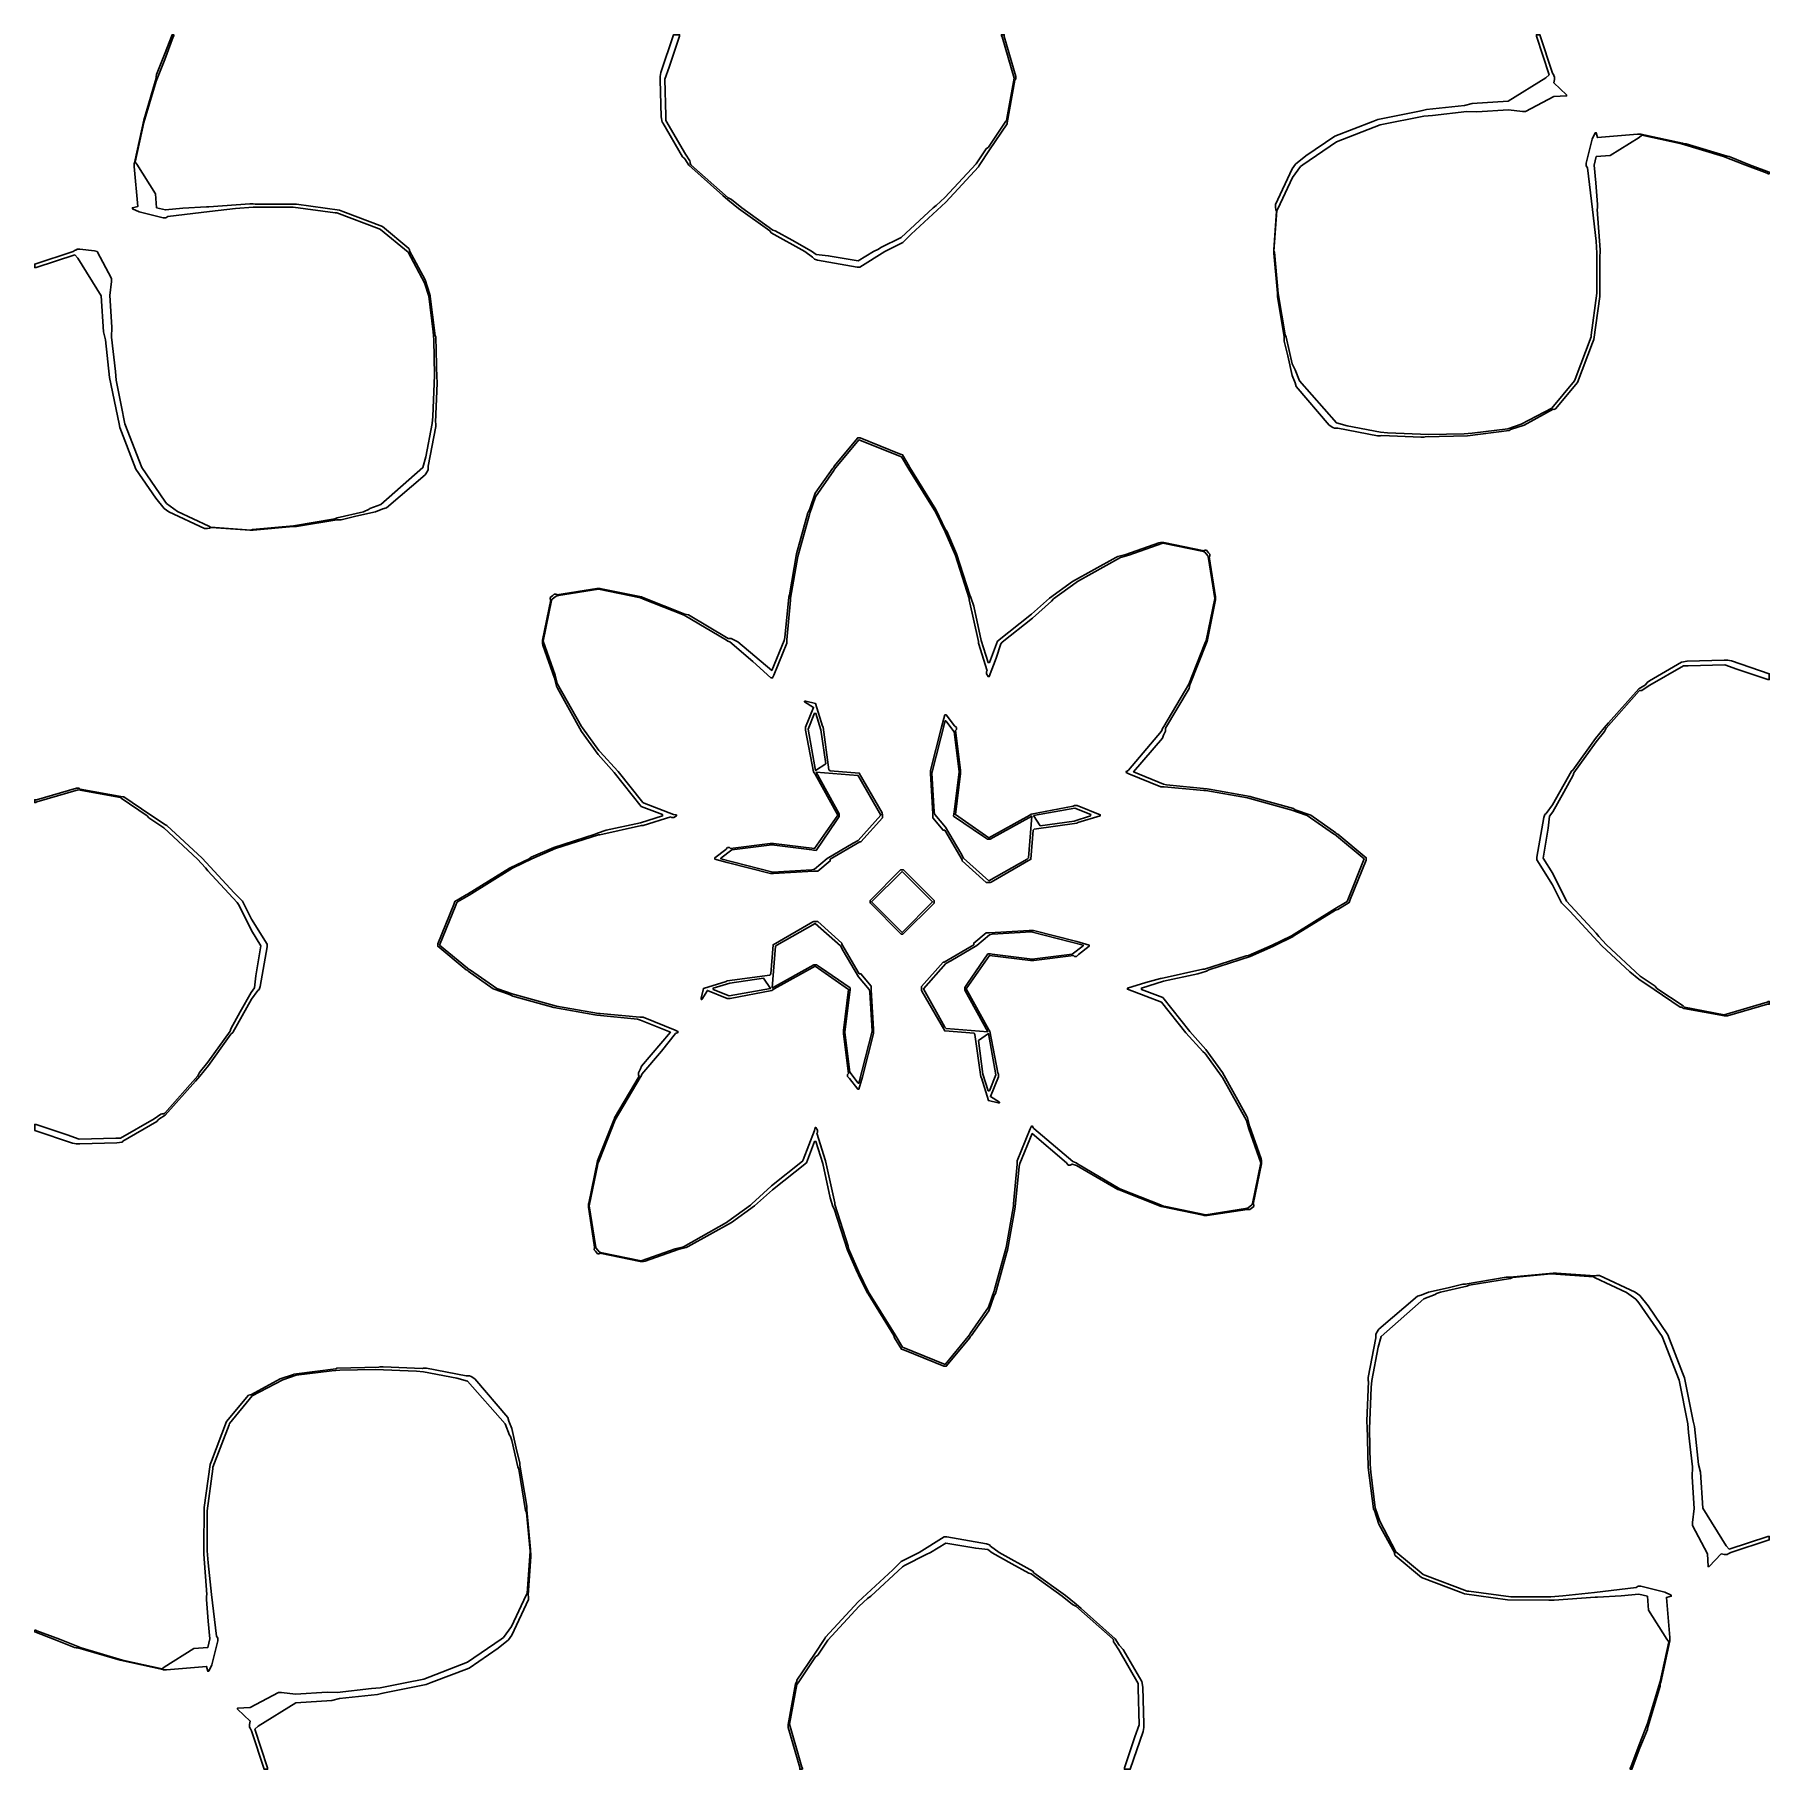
# Model space of a CAD drawing. Extents: x 65 to 85, y 65 to 85.
import ezdxf

# ---------------------------------------------------------------- set-up
doc = ezdxf.new("R2010")
doc.units = 0

msp = doc.modelspace()

# ---------------------------------------------------------------- linework, layer by layer
for points in [[(65.017, 82.314), (65.462, 82.46), (65.497, 82.422), (65.769, 81.987), (65.795, 81.575), (65.816, 81.483), (65.865, 81.046), (65.974, 80.511), (65.984, 80.471), (66.168, 79.99), (66.398, 79.656), (66.494, 79.536), (66.547, 79.498), (66.96, 79.307), (66.993, 79.307), (67.015, 79.311), (67.034, 79.317), (67.481, 79.286), (67.519, 79.286), (67.982, 79.33), (68.018, 79.329), (68.484, 79.407), (68.533, 79.406), (68.703, 79.448), (68.93, 79.5), (69.013, 79.531), (69.056, 79.544), (69.504, 79.925), (69.529, 79.967), (69.538, 79.985), (69.538, 80.023), (69.624, 80.482), (69.624, 80.518), (69.622, 80.53), (69.642, 80.98), (69.642, 81.017), (69.638, 81.032), (69.627, 81.514), (69.619, 81.528), (69.557, 82.01), (69.553, 82.014), (69.501, 82.171), (69.32, 82.509), (69.32, 82.517), (69.315, 82.533), (69.009, 82.787), (68.555, 82.96), (68.514, 82.977), (68.019, 83.045), (67.544, 83.047), (67.519, 83.049), (67.481, 83.049), (67.01, 83.014), (66.98, 83.014), (66.709, 82.999), (66.507, 82.978), (66.407, 83.003), (66.392, 83.166), (66.178, 83.508), (66.161, 83.531), (66.26, 83.985), (66.401, 84.464), (66.5, 84.712), (66.599, 84.973), (66.604, 84.985), (66.604, 84.999), (66.585, 84.999), (66.499, 84.771), (66.407, 84.539), (66.401, 84.517), (66.401, 84.499), (66.258, 84.015), (66.151, 83.521), (66.147, 83.515), (66.147, 83.481), (66.188, 83.018), (66.127, 83.004), (66.127, 82.993), (66.206, 82.957), (66.482, 82.889), (66.513, 82.889), (66.536, 82.904), (67.018, 82.962), (67.315, 82.994), (67.519, 83.011), (67.981, 83.011), (68.466, 82.944), (68.484, 82.944), (68.971, 82.759), (68.989, 82.755), (69.305, 82.492), (69.493, 82.139), (69.544, 81.985), (69.596, 81.575), (69.602, 81.481), (69.611, 81.073), (69.59, 80.597), (69.582, 80.517), (69.51, 80.134), (69.476, 80.008), (68.991, 79.581), (68.865, 79.535), (68.856, 79.527), (68.793, 79.5), (68.487, 79.429), (68.461, 79.418), (67.983, 79.338), (67.51, 79.293), (67.496, 79.288), (67.028, 79.321), (67.01, 79.334), (66.648, 79.502), (66.519, 79.595), (66.502, 79.622), (66.236, 80.01), (66.041, 80.514), (65.999, 80.728), (65.94, 81.017), (65.932, 81.115), (65.888, 81.511), (65.889, 81.627), (65.866, 81.994), (65.887, 82.154), (65.887, 82.188), (65.721, 82.501), (65.689, 82.508), (65.523, 82.527), (65.491, 82.527), (65.474, 82.514), (65.468, 82.513), (65.446, 82.501), (65.001, 82.354), (65.001, 82.314), (65.017, 82.314)], [(72.471, 83.59), (72.489, 83.577), (72.497, 83.567), (72.543, 83.494), (72.934, 83.146), (72.993, 83.095), (73.115, 82.997), (73.476, 82.736), (73.493, 82.715), (73.88, 82.498), (73.968, 82.434), (73.991, 82.411), (74.027, 82.399), (74.482, 82.32), (74.514, 82.32), (74.801, 82.498), (75.008, 82.602), (75.107, 82.699), (75.505, 83.069), (75.883, 83.477), (75.889, 83.49), (76.008, 83.671), (76.211, 83.972), (76.212, 83.983), (76.302, 84.475), (76.313, 84.488), (76.313, 84.517), (76.178, 84.979), (76.178, 84.999), (76.146, 84.999), (76.146, 84.986), (76.154, 84.974), (76.294, 84.496), (76.208, 84.032), (76.206, 84.008), (76.198, 84.003), (75.996, 83.704), (75.971, 83.684), (75.856, 83.509), (75.495, 83.122), (75.395, 83.029), (75.359, 83.004), (74.992, 82.662), (74.756, 82.544), (74.728, 82.526), (74.67, 82.501), (74.493, 82.392), (74.149, 82.451), (74.012, 82.463), (73.958, 82.502), (73.732, 82.629), (73.537, 82.738), (73.51, 82.744), (73.152, 83.003), (73.033, 83.1), (72.995, 83.117), (72.566, 83.498), (72.559, 83.516), (72.559, 83.53), (72.552, 83.544), (72.502, 83.623), (72.276, 84.009), (72.277, 84.062), (72.265, 84.486), (72.314, 84.624), (72.436, 84.983), (72.436, 84.999), (72.367, 84.999), (72.22, 84.563), (72.211, 84.518), (72.211, 84.48), (72.223, 84.051), (72.233, 83.99), (72.242, 83.982), (72.471, 83.59)], [(79.317, 82.966), (79.286, 82.519), (79.286, 82.481), (79.33, 82.018), (79.329, 81.982), (79.407, 81.516), (79.406, 81.467), (79.448, 81.296), (79.5, 81.07), (79.531, 80.987), (79.544, 80.944), (79.925, 80.496), (79.967, 80.471), (79.985, 80.462), (80.023, 80.462), (80.482, 80.376), (80.518, 80.375), (80.53, 80.377), (80.98, 80.358), (81.017, 80.358), (81.032, 80.362), (81.518, 80.373), (81.998, 80.435), (82.007, 80.44), (82.014, 80.447), (82.171, 80.499), (82.509, 80.68), (82.517, 80.679), (82.533, 80.685), (82.787, 80.991), (82.96, 81.445), (82.977, 81.485), (83.045, 81.981), (83.047, 82.456), (83.049, 82.481), (83.049, 82.519), (83.014, 82.984), (83.019, 83.003), (83.019, 83.04), (82.999, 83.291), (82.978, 83.493), (83.003, 83.593), (83.166, 83.608), (83.497, 83.815), (83.531, 83.839), (83.986, 83.74), (84.472, 83.596), (84.716, 83.498), (84.973, 83.401), (84.985, 83.396), (84.999, 83.396), (84.999, 83.415), (84.771, 83.5), (84.538, 83.593), (84.515, 83.599), (84.041, 83.739), (84.015, 83.741), (83.999, 83.748), (83.518, 83.853), (83.481, 83.853), (83.018, 83.812), (83.004, 83.869), (82.993, 83.869), (82.957, 83.794), (82.889, 83.519), (82.889, 83.486), (82.904, 83.464), (82.962, 82.982), (83.001, 82.617), (83.011, 82.481), (83.011, 82.019), (82.944, 81.534), (82.944, 81.515), (82.759, 81.029), (82.755, 81.01), (82.492, 80.695), (82.139, 80.507), (81.985, 80.456), (81.575, 80.404), (81.481, 80.398), (81.073, 80.388), (80.597, 80.409), (80.517, 80.418), (80.134, 80.49), (80.008, 80.523), (79.581, 81.009), (79.534, 81.137), (79.5, 81.206), (79.429, 81.513), (79.418, 81.539), (79.338, 82.017), (79.293, 82.49), (79.288, 82.503), (79.321, 82.972), (79.334, 82.99), (79.502, 83.352), (79.595, 83.481), (79.622, 83.497), (80.01, 83.764), (80.514, 83.958), (81.017, 84.06), (81.115, 84.068), (81.511, 84.112), (81.627, 84.11), (81.994, 84.134), (82.154, 84.113), (82.188, 84.113), (82.514, 84.285), (82.661, 84.294), (82.661, 84.305), (82.515, 84.443), (82.523, 84.482), (82.523, 84.513), (82.514, 84.526), (82.513, 84.532), (82.501, 84.554), (82.354, 84.999), (82.314, 84.999), (82.314, 84.983), (82.46, 84.538), (82.422, 84.503), (81.987, 84.231), (81.575, 84.205), (81.483, 84.184), (81.046, 84.135), (80.984, 84.123), (80.486, 84.02), (80.43, 84), (79.99, 83.831), (79.656, 83.602), (79.536, 83.505), (79.498, 83.453), (79.307, 83.04), (79.307, 83.007), (79.311, 82.985), (79.317, 82.966)], [(69.974, 74.218), (69.988, 74.215), (69.997, 74.202), (70.288, 73.999), (70.465, 73.936), (70.489, 73.924), (70.512, 73.915), (70.985, 73.782), (71.46, 73.701), (71.484, 73.694), (71.949, 73.649), (71.987, 73.639), (72.33, 73.499), (71.998, 73.109), (71.986, 73.075), (71.961, 73.031), (71.961, 73.003), (71.968, 72.993), (71.685, 72.512), (71.681, 72.496), (71.491, 72.014), (71.391, 71.528), (71.384, 71.515), (71.384, 71.482), (71.456, 71.022), (71.453, 71.015), (71.452, 70.989), (71.466, 70.975), (71.49, 70.943), (71.511, 70.944), (71.518, 70.95), (71.982, 70.857), (72.018, 70.857), (72.04, 70.86), (72.419, 70.993), (72.513, 71.017), (72.535, 71.027), (73.034, 71.306), (73.299, 71.496), (73.506, 71.683), (73.898, 71.993), (73.992, 72.239), (74.007, 72.239), (74.086, 71.985), (74.173, 71.591), (74.204, 71.488), (74.218, 71.463), (74.371, 70.987), (74.485, 70.725), (74.5, 70.701), (74.603, 70.491), (74.609, 70.484), (74.906, 70.004), (74.915, 69.974), (74.994, 69.843), (75.028, 69.832), (75.484, 69.648), (75.51, 69.648), (75.782, 69.975), (75.785, 69.988), (75.798, 69.997), (76.001, 70.288), (76.063, 70.465), (76.076, 70.488), (76.209, 70.962), (76.218, 70.986), (76.299, 71.46), (76.305, 71.484), (76.35, 71.949), (76.36, 71.987), (76.501, 72.33), (76.895, 71.994), (76.917, 71.966), (76.94, 71.966), (76.962, 71.979), (77.013, 71.964), (77.488, 71.685), (77.504, 71.681), (77.986, 71.491), (78.472, 71.391), (78.485, 71.384), (78.518, 71.384), (78.978, 71.456), (78.985, 71.453), (79.011, 71.453), (79.025, 71.466), (79.056, 71.49), (79.056, 71.511), (79.05, 71.518), (79.143, 71.982), (79.143, 72.018), (79.139, 72.04), (79.007, 72.419), (78.983, 72.513), (78.973, 72.535), (78.694, 73.034), (78.504, 73.299), (78.317, 73.506), (78.007, 73.898), (77.761, 73.992), (77.761, 74.007), (78.015, 74.086), (78.409, 74.173), (78.512, 74.204), (78.536, 74.218), (79.013, 74.371), (79.275, 74.485), (79.299, 74.5), (79.509, 74.603), (79.516, 74.609), (79.996, 74.906), (80.026, 74.915), (80.156, 74.994), (80.168, 75.029), (80.352, 75.484), (80.352, 75.51), (80.025, 75.782), (80.012, 75.785), (80.003, 75.798), (79.712, 76.001), (79.534, 76.064), (79.512, 76.076), (79.038, 76.209), (79.014, 76.218), (78.54, 76.299), (78.516, 76.305), (78.051, 76.35), (78.013, 76.36), (77.67, 76.501), (78.002, 76.89), (78.014, 76.925), (78.039, 76.969), (78.039, 77.004), (78.309, 77.463), (78.319, 77.504), (78.51, 77.989), (78.517, 78.002), (78.616, 78.482), (78.616, 78.518), (78.543, 78.978), (78.547, 78.985), (78.547, 79.011), (78.533, 79.025), (78.509, 79.056), (78.488, 79.056), (78.482, 79.05), (78.018, 79.143), (77.981, 79.143), (77.96, 79.139), (77.58, 79.007), (77.487, 78.983), (77.465, 78.973), (76.966, 78.694), (76.701, 78.504), (76.493, 78.317), (76.102, 78.007), (76.008, 77.761), (75.993, 77.761), (75.914, 78.015), (75.827, 78.409), (75.795, 78.512), (75.781, 78.536), (75.628, 79.012), (75.515, 79.275), (75.499, 79.299), (75.392, 79.516), (75.389, 79.526), (75.089, 80.011), (75.084, 80.026), (75.006, 80.156), (74.971, 80.168), (74.516, 80.352), (74.49, 80.352), (74.218, 80.025), (74.215, 80.012), (74.202, 80.003), (73.999, 79.712), (73.936, 79.534), (73.924, 79.511), (73.915, 79.488), (73.782, 79.015), (73.701, 78.54), (73.694, 78.516), (73.649, 78.051), (73.64, 78.013), (73.499, 77.67), (73.109, 78.001), (73.075, 78.014), (73.031, 78.039), (72.996, 78.039), (72.537, 78.309), (72.496, 78.319), (72.011, 78.51), (71.998, 78.517), (71.518, 78.616), (71.482, 78.616), (71.022, 78.543), (71.015, 78.547), (70.989, 78.547), (70.975, 78.533), (70.943, 78.51), (70.943, 78.488), (70.95, 78.482), (70.857, 78.018), (70.857, 77.981), (70.86, 77.96), (70.993, 77.58), (71.017, 77.487), (71.027, 77.465), (71.306, 76.966), (71.496, 76.701), (71.683, 76.493), (71.993, 76.102), (72.239, 76.008), (72.239, 75.993), (71.985, 75.914), (71.591, 75.827), (71.488, 75.795), (71.463, 75.781), (70.987, 75.629), (70.725, 75.515), (70.701, 75.499), (70.483, 75.392), (70.474, 75.389), (69.989, 75.089), (69.974, 75.084), (69.843, 75.006), (69.832, 74.971), (69.648, 74.516), (69.648, 74.489), (69.974, 74.218)], [(69.868, 74.993), (69.877, 75), (70.009, 75.079), (70.51, 75.39), (70.733, 75.499), (71.005, 75.617), (71.501, 75.775), (71.517, 75.776), (71.996, 75.882), (72.017, 75.882), (72.334, 75.981), (72.343, 75.974), (72.37, 75.974), (72.4, 75.992), (72.4, 76.003), (72.367, 76.009), (72.026, 76.139), (72.012, 76.147), (71.727, 76.505), (71.722, 76.509), (71.52, 76.733), (71.504, 76.747), (71.317, 77.009), (71.305, 77.023), (71.026, 77.518), (71, 77.616), (70.864, 78.006), (70.958, 78.476), (70.965, 78.491), (71.011, 78.526), (71.041, 78.534), (71.501, 78.606), (71.986, 78.507), (72.018, 78.492), (72.489, 78.307), (72.978, 78.02), (72.991, 78.007), (73.015, 77.998), (73.28, 77.773), (73.488, 77.584), (73.507, 77.584), (73.523, 77.616), (73.674, 77.984), (73.674, 78.017), (73.672, 78.023), (73.716, 78.481), (73.716, 78.501), (73.798, 78.985), (73.934, 79.468), (73.936, 79.484), (74.001, 79.67), (74.214, 79.975), (74.22, 79.991), (74.236, 80.009), (74.503, 80.33), (74.994, 80.131), (75.079, 79.991), (75.39, 79.49), (75.499, 79.267), (75.617, 78.995), (75.775, 78.499), (75.776, 78.483), (75.882, 78.004), (75.882, 77.983), (75.981, 77.666), (75.974, 77.657), (75.974, 77.629), (75.992, 77.599), (76.005, 77.599), (76.086, 77.811), (76.139, 77.975), (76.155, 77.995), (76.506, 78.274), (76.724, 78.47), (76.747, 78.496), (77.009, 78.683), (77.023, 78.695), (77.518, 78.973), (77.616, 79), (78.006, 79.136), (78.476, 79.042), (78.491, 79.035), (78.526, 78.989), (78.534, 78.959), (78.606, 78.499), (78.507, 78.013), (78.492, 77.981), (78.307, 77.511), (78.02, 77.022), (78.007, 77.009), (77.993, 76.968), (77.611, 76.52), (77.597, 76.508), (77.584, 76.504), (77.584, 76.493), (77.616, 76.477), (77.984, 76.326), (78.017, 76.326), (78.023, 76.328), (78.481, 76.284), (78.501, 76.284), (78.985, 76.201), (79.468, 76.065), (79.484, 76.064), (79.67, 75.999), (79.975, 75.786), (79.991, 75.78), (80.009, 75.763), (80.33, 75.497), (80.132, 75.006), (79.991, 74.921), (79.49, 74.61), (79.267, 74.501), (78.993, 74.382), (78.969, 74.38), (78.488, 74.225), (78.467, 74.225), (77.988, 74.119), (77.98, 74.119), (77.81, 74.07), (77.599, 74.005), (77.599, 73.994), (77.812, 73.914), (77.993, 73.847), (78.274, 73.493), (78.47, 73.275), (78.495, 73.253), (78.683, 72.991), (78.695, 72.977), (78.973, 72.482), (79, 72.384), (79.136, 71.994), (79.042, 71.524), (79.035, 71.509), (78.989, 71.474), (78.959, 71.466), (78.502, 71.394), (78.041, 71.489), (78.014, 71.493), (77.981, 71.507), (77.511, 71.693), (77.022, 71.98), (77.009, 71.993), (76.968, 72.007), (76.52, 72.389), (76.508, 72.403), (76.504, 72.416), (76.493, 72.416), (76.477, 72.384), (76.326, 72.016), (76.326, 71.983), (76.328, 71.976), (76.284, 71.519), (76.284, 71.499), (76.202, 71.015), (76.065, 70.532), (76.064, 70.516), (75.999, 70.33), (75.786, 70.025), (75.78, 70.009), (75.763, 69.991), (75.496, 69.669), (75.006, 69.868), (74.921, 70.009), (74.61, 70.51), (74.501, 70.733), (74.382, 71.007), (74.38, 71.031), (74.225, 71.512), (74.225, 71.533), (74.119, 72.015), (74.019, 72.334), (74.025, 72.343), (74.025, 72.37), (74.008, 72.4), (73.997, 72.4), (73.99, 72.367), (73.861, 72.026), (73.853, 72.012), (73.495, 71.727), (73.491, 71.722), (73.267, 71.52), (73.253, 71.504), (72.991, 71.317), (72.977, 71.305), (72.482, 71.026), (72.384, 71), (71.994, 70.864), (71.524, 70.958), (71.509, 70.965), (71.474, 71.01), (71.466, 71.041), (71.394, 71.498), (71.489, 71.959), (71.493, 71.986), (71.507, 72.018), (71.693, 72.489), (71.98, 72.978), (71.993, 72.991), (72.002, 73.015), (72.226, 73.279), (72.39, 73.482), (72.416, 73.494), (72.416, 73.507), (72.384, 73.523), (72.016, 73.674), (71.983, 73.674), (71.977, 73.672), (71.519, 73.716), (71.499, 73.716), (71.015, 73.798), (70.531, 73.934), (70.516, 73.936), (70.328, 74.002), (70.025, 74.214), (70.009, 74.22), (69.991, 74.237), (69.669, 74.504), (69.855, 74.963), (69.868, 74.993)], [(82.32, 75.486), (82.498, 75.198), (82.602, 74.992), (82.699, 74.893), (83.069, 74.495), (83.392, 74.194), (83.493, 74.109), (83.671, 73.992), (83.972, 73.788), (83.986, 73.787), (84.012, 73.773), (84.482, 73.687), (84.517, 73.687), (84.979, 73.822), (84.999, 73.822), (84.999, 73.854), (84.986, 73.854), (84.974, 73.846), (84.48, 73.701), (84.02, 73.786), (84.004, 73.801), (83.704, 74.004), (83.684, 74.029), (83.509, 74.144), (83.122, 74.505), (83.032, 74.601), (83.004, 74.64), (82.662, 75.008), (82.502, 75.329), (82.392, 75.507), (82.451, 75.851), (82.463, 75.988), (82.502, 76.041), (82.629, 76.267), (82.738, 76.463), (82.744, 76.49), (83.003, 76.847), (83.1, 76.967), (83.117, 77.005), (83.498, 77.433), (83.516, 77.44), (83.53, 77.44), (83.544, 77.448), (83.623, 77.498), (84.009, 77.723), (84.062, 77.723), (84.486, 77.735), (84.624, 77.685), (84.983, 77.564), (84.999, 77.564), (84.999, 77.632), (84.563, 77.78), (84.518, 77.789), (84.48, 77.789), (84.051, 77.777), (83.987, 77.766), (83.616, 77.55), (83.59, 77.53), (83.57, 77.504), (83.494, 77.456), (83.146, 77.066), (83.095, 77.007), (82.996, 76.884), (82.732, 76.52), (82.717, 76.509), (82.498, 76.12), (82.426, 76.021), (82.411, 76.008), (82.399, 75.973), (82.32, 75.515), (82.32, 75.486)], [(72.843, 75.495), (72.985, 75.457), (73.483, 75.329), (73.519, 75.329), (73.979, 75.357), (73.998, 75.354), (74.028, 75.354), (74.172, 75.474), (74.172, 75.493), (74.513, 75.694), (74.526, 75.693), (74.775, 75.972), (74.775, 76.003), (74.773, 76.016), (74.77, 76.027), (74.507, 76.487), (74.17, 76.513), (74.158, 76.525), (74.091, 77.014), (74.085, 77.028), (74.003, 77.288), (73.893, 77.314), (73.876, 77.314), (73.876, 77.307), (73.98, 77.243), (73.888, 77.016), (73.888, 76.982), (73.981, 76.501), (73.986, 76.49), (73.998, 76.473), (74.259, 76.001), (73.993, 75.615), (73.519, 75.674), (73.481, 75.674), (73.023, 75.617), (73.012, 75.628), (72.989, 75.628), (72.967, 75.605), (72.843, 75.51), (72.843, 75.495)], [(74.066, 76.985), (74.12, 76.594), (74.001, 76.517), (73.918, 76.994), (73.992, 77.176), (74.007, 77.175), (74.066, 76.985)], [(75.357, 76.017), (75.354, 76.002), (75.354, 75.972), (75.474, 75.827), (75.493, 75.827), (75.693, 75.487), (75.693, 75.474), (75.972, 75.225), (76.003, 75.225), (76.016, 75.226), (76.027, 75.229), (76.487, 75.493), (76.513, 75.83), (76.525, 75.841), (77.014, 75.909), (77.028, 75.915), (77.285, 75.995), (77.285, 76.006), (77.02, 76.114), (76.989, 76.114), (76.972, 76.106), (76.488, 76.013), (76.473, 76.002), (76.001, 75.741), (75.615, 76.007), (75.674, 76.481), (75.674, 76.519), (75.617, 76.977), (75.628, 76.988), (75.628, 77.011), (75.605, 77.032), (75.51, 77.157), (75.495, 77.157), (75.457, 77.015), (75.329, 76.517), (75.329, 76.481), (75.357, 76.017)], [(75.343, 76.487), (75.498, 77.089), (75.504, 77.09), (75.601, 76.963), (75.658, 76.5), (75.601, 76.041), (75.596, 76.017), (75.595, 75.991), (75.938, 75.755), (75.986, 75.724), (76.015, 75.724), (76.495, 75.99), (76.497, 75.988), (76.46, 75.509), (76.442, 75.495), (76.002, 75.245), (75.709, 75.507), (75.679, 75.563), (75.503, 75.862), (75.38, 76.01), (75.37, 76.041), (75.343, 76.487)], [(73.037, 75.601), (73.5, 75.658), (73.959, 75.601), (73.982, 75.596), (74.009, 75.595), (74.245, 75.938), (74.276, 75.986), (74.276, 76.015), (74.01, 76.495), (74.011, 76.497), (74.491, 76.46), (74.504, 76.442), (74.754, 76.002), (74.493, 75.709), (74.437, 75.679), (74.138, 75.503), (73.99, 75.38), (73.959, 75.37), (73.51, 75.342), (72.911, 75.498), (72.91, 75.504), (73.037, 75.601)], [(65.437, 72.22), (65.482, 72.211), (65.52, 72.211), (65.948, 72.223), (66.01, 72.233), (66.018, 72.242), (66.41, 72.471), (66.423, 72.489), (66.432, 72.497), (66.506, 72.543), (66.854, 72.934), (66.905, 72.993), (67.003, 73.115), (67.264, 73.476), (67.285, 73.494), (67.502, 73.88), (67.574, 73.979), (67.589, 73.992), (67.601, 74.027), (67.68, 74.482), (67.68, 74.514), (67.502, 74.801), (67.398, 75.008), (67.301, 75.107), (66.93, 75.505), (66.523, 75.883), (66.51, 75.889), (66.329, 76.008), (66.028, 76.211), (66.017, 76.212), (65.525, 76.302), (65.512, 76.313), (65.483, 76.313), (65.021, 76.178), (65.001, 76.178), (65.001, 76.146), (65.014, 76.146), (65.026, 76.154), (65.503, 76.293), (65.968, 76.208), (65.992, 76.205), (65.997, 76.197), (66.296, 75.995), (66.316, 75.971), (66.491, 75.856), (66.878, 75.495), (66.971, 75.395), (66.996, 75.359), (67.337, 74.993), (67.351, 74.972), (67.477, 74.721), (67.499, 74.67), (67.608, 74.493), (67.549, 74.149), (67.536, 74.012), (67.498, 73.958), (67.37, 73.732), (67.262, 73.537), (67.255, 73.51), (66.997, 73.152), (66.9, 73.033), (66.883, 72.995), (66.502, 72.566), (66.484, 72.559), (66.47, 72.559), (66.456, 72.552), (66.377, 72.502), (65.991, 72.276), (65.938, 72.277), (65.514, 72.265), (65.375, 72.314), (65.017, 72.436), (65.001, 72.436), (65.001, 72.367), (65.437, 72.22)], [(76.517, 75.999), (76.994, 76.082), (77.176, 76.008), (77.175, 75.994), (76.985, 75.933), (76.594, 75.879), (76.517, 75.999)], [(74.631, 75.016), (74.631, 74.989), (74.989, 74.631), (75.011, 74.631), (75.365, 74.984), (75.368, 74.984), (75.369, 74.987), (75.369, 75.016), (75.016, 75.369), (74.984, 75.369), (74.631, 75.016)], [(75, 75.352), (75.352, 75), (75, 74.648), (74.648, 75), (75, 75.352)], [(72.685, 73.893), (72.685, 73.876), (72.692, 73.876), (72.757, 73.98), (72.984, 73.888), (73.018, 73.888), (73.499, 73.981), (73.509, 73.986), (73.526, 73.998), (73.999, 74.259), (74.385, 73.993), (74.326, 73.519), (74.326, 73.481), (74.383, 73.023), (74.372, 73.012), (74.372, 72.989), (74.395, 72.967), (74.49, 72.843), (74.504, 72.843), (74.543, 72.985), (74.671, 73.484), (74.673, 73.496), (74.673, 73.534), (74.645, 73.989), (74.646, 74.028), (74.526, 74.172), (74.507, 74.172), (74.306, 74.513), (74.306, 74.526), (74.028, 74.775), (73.997, 74.775), (73.984, 74.774), (73.973, 74.77), (73.513, 74.507), (73.487, 74.17), (73.475, 74.158), (72.986, 74.091), (72.972, 74.085), (72.711, 74.004), (72.685, 73.893)], [(73.54, 74.491), (73.558, 74.504), (73.998, 74.754), (74.291, 74.493), (74.32, 74.437), (74.497, 74.137), (74.62, 73.99), (74.63, 73.959), (74.657, 73.51), (74.502, 72.911), (74.496, 72.91), (74.399, 73.037), (74.342, 73.5), (74.398, 73.959), (74.404, 73.982), (74.404, 74.009), (74.061, 74.245), (74.014, 74.276), (73.985, 74.276), (73.505, 74.01), (73.503, 74.011), (73.54, 74.491)], [(75.225, 74.026), (75.225, 73.997), (75.226, 73.984), (75.229, 73.973), (75.493, 73.513), (75.83, 73.487), (75.841, 73.474), (75.909, 72.986), (75.915, 72.972), (75.996, 72.711), (76.107, 72.685), (76.124, 72.685), (76.124, 72.692), (76.02, 72.757), (76.112, 72.984), (76.112, 73.016), (76.106, 73.029), (76.013, 73.511), (76.002, 73.526), (75.741, 73.998), (76.007, 74.385), (76.481, 74.326), (76.519, 74.326), (76.977, 74.382), (76.988, 74.372), (77.011, 74.372), (77.033, 74.395), (77.157, 74.49), (77.157, 74.504), (77.015, 74.543), (76.516, 74.671), (76.504, 74.673), (76.466, 74.673), (76.01, 74.645), (75.971, 74.646), (75.827, 74.526), (75.828, 74.507), (75.487, 74.306), (75.474, 74.306), (75.225, 74.026)], [(75.507, 74.291), (75.563, 74.32), (75.862, 74.497), (76.01, 74.62), (76.041, 74.63), (76.49, 74.657), (77.089, 74.502), (77.09, 74.496), (76.963, 74.399), (76.5, 74.342), (76.041, 74.398), (76.018, 74.404), (75.991, 74.404), (75.755, 74.061), (75.724, 74.014), (75.724, 73.985), (75.99, 73.505), (75.988, 73.503), (75.509, 73.54), (75.495, 73.558), (75.246, 73.998), (75.507, 74.291)], [(73.015, 74.066), (73.405, 74.12), (73.483, 74.001), (73.006, 73.918), (72.824, 73.992), (72.824, 74.007), (73.015, 74.066)], [(75.88, 73.405), (75.999, 73.483), (76.082, 73.006), (76.008, 72.824), (75.994, 72.824), (75.933, 73.015), (75.88, 73.405)], [(80.373, 68.481), (80.435, 68.002), (80.44, 67.993), (80.447, 67.986), (80.499, 67.829), (80.68, 67.491), (80.679, 67.483), (80.685, 67.467), (80.991, 67.213), (81.445, 67.04), (81.485, 67.023), (81.981, 66.954), (82.456, 66.952), (82.481, 66.951), (82.519, 66.951), (82.99, 66.986), (83.019, 66.986), (83.291, 67.001), (83.493, 67.021), (83.593, 66.997), (83.608, 66.834), (83.816, 66.5), (83.839, 66.469), (83.74, 66.014), (83.596, 65.528), (83.498, 65.284), (83.401, 65.027), (83.396, 65.015), (83.396, 65.001), (83.415, 65.001), (83.5, 65.229), (83.593, 65.461), (83.599, 65.485), (83.739, 65.959), (83.741, 65.985), (83.748, 66.001), (83.853, 66.482), (83.853, 66.519), (83.812, 66.982), (83.869, 66.996), (83.868, 67.007), (83.794, 67.043), (83.517, 67.111), (83.487, 67.111), (83.464, 67.096), (82.982, 67.038), (82.617, 66.999), (82.481, 66.988), (82.019, 66.989), (81.534, 67.056), (81.515, 67.055), (81.029, 67.241), (81.01, 67.245), (80.695, 67.508), (80.507, 67.861), (80.456, 68.015), (80.404, 68.425), (80.398, 68.519), (80.388, 68.926), (80.409, 69.402), (80.418, 69.483), (80.49, 69.866), (80.523, 69.992), (81.016, 70.426), (81.145, 70.474), (81.163, 70.488), (81.208, 70.5), (81.513, 70.571), (81.539, 70.582), (82.015, 70.661), (82.04, 70.67), (82.484, 70.713), (82.972, 70.678), (82.99, 70.666), (83.352, 70.498), (83.459, 70.421), (83.496, 70.379), (83.764, 69.99), (83.958, 69.486), (84.06, 68.983), (84.068, 68.884), (84.112, 68.488), (84.11, 68.373), (84.134, 68.006), (84.113, 67.845), (84.113, 67.812), (84.285, 67.486), (84.294, 67.339), (84.305, 67.339), (84.443, 67.485), (84.482, 67.477), (84.513, 67.477), (84.526, 67.485), (84.532, 67.487), (84.554, 67.499), (84.999, 67.645), (84.999, 67.686), (84.983, 67.686), (84.537, 67.54), (84.503, 67.578), (84.231, 68.013), (84.205, 68.425), (84.184, 68.516), (84.135, 68.954), (84.123, 69.016), (84.02, 69.514), (84, 69.57), (83.831, 70.01), (83.602, 70.344), (83.505, 70.464), (83.453, 70.502), (83.04, 70.693), (83.007, 70.693), (82.992, 70.69), (82.544, 70.722), (82.508, 70.721), (82.49, 70.716), (82.466, 70.716), (82.007, 70.673), (81.967, 70.673), (81.494, 70.594), (81.467, 70.594), (81.296, 70.552), (81.07, 70.5), (80.987, 70.469), (80.944, 70.456), (80.496, 70.074), (80.471, 70.033), (80.462, 70.015), (80.462, 69.977), (80.376, 69.518), (80.375, 69.482), (80.378, 69.47), (80.358, 69.02), (80.358, 68.983), (80.362, 68.969), (80.373, 68.481)], [(65.5, 66.401), (65.985, 66.258), (66.479, 66.15), (66.485, 66.147), (66.519, 66.147), (66.982, 66.188), (66.996, 66.131), (67.007, 66.131), (67.043, 66.206), (67.111, 66.482), (67.111, 66.513), (67.096, 66.536), (67.038, 67.018), (66.999, 67.382), (66.988, 67.519), (66.989, 67.981), (67.056, 68.466), (67.055, 68.484), (67.241, 68.971), (67.245, 68.989), (67.508, 69.305), (67.861, 69.493), (68.015, 69.544), (68.425, 69.596), (68.519, 69.602), (68.926, 69.611), (69.402, 69.59), (69.483, 69.582), (69.866, 69.51), (69.991, 69.476), (70.426, 68.984), (70.473, 68.855), (70.488, 68.837), (70.5, 68.792), (70.571, 68.487), (70.582, 68.461), (70.661, 67.985), (70.67, 67.96), (70.713, 67.515), (70.678, 67.028), (70.666, 67.01), (70.498, 66.648), (70.405, 66.519), (70.377, 66.502), (69.99, 66.236), (69.486, 66.041), (69.272, 65.999), (68.983, 65.94), (68.884, 65.932), (68.489, 65.888), (68.373, 65.889), (68.006, 65.866), (67.845, 65.887), (67.812, 65.887), (67.486, 65.714), (67.339, 65.706), (67.339, 65.695), (67.485, 65.556), (67.477, 65.518), (67.477, 65.486), (67.485, 65.474), (67.487, 65.468), (67.499, 65.446), (67.645, 65.001), (67.686, 65.001), (67.686, 65.017), (67.54, 65.462), (67.578, 65.497), (68.013, 65.769), (68.425, 65.795), (68.516, 65.816), (68.954, 65.865), (69.016, 65.877), (69.514, 65.98), (69.57, 66), (70.01, 66.168), (70.344, 66.398), (70.464, 66.494), (70.502, 66.547), (70.693, 66.96), (70.693, 66.993), (70.69, 67.008), (70.722, 67.456), (70.721, 67.492), (70.716, 67.51), (70.716, 67.534), (70.673, 67.993), (70.673, 68.033), (70.594, 68.506), (70.594, 68.532), (70.552, 68.703), (70.5, 68.93), (70.469, 69.013), (70.456, 69.056), (70.074, 69.504), (70.033, 69.529), (70.015, 69.538), (69.977, 69.538), (69.518, 69.624), (69.482, 69.624), (69.47, 69.622), (69.02, 69.642), (68.983, 69.642), (68.968, 69.638), (68.486, 69.627), (68.472, 69.619), (67.99, 69.557), (67.986, 69.553), (67.829, 69.501), (67.491, 69.32), (67.483, 69.32), (67.467, 69.315), (67.213, 69.009), (67.04, 68.555), (67.023, 68.514), (66.954, 68.019), (66.952, 67.544), (66.951, 67.519), (66.951, 67.481), (66.985, 67.016), (66.98, 66.997), (66.98, 66.96), (67.001, 66.709), (67.021, 66.507), (66.997, 66.407), (66.834, 66.392), (66.492, 66.178), (66.469, 66.161), (66.015, 66.26), (65.536, 66.401), (65.288, 66.5), (65.027, 66.599), (65.015, 66.604), (65.001, 66.604), (65.001, 66.585), (65.229, 66.499), (65.461, 66.407), (65.482, 66.401), (65.5, 66.401)], [(73.854, 65.001), (73.854, 65.014), (73.846, 65.026), (73.702, 65.52), (73.786, 65.98), (73.801, 65.996), (74.004, 66.296), (74.029, 66.316), (74.144, 66.491), (74.508, 66.881), (74.604, 66.971), (74.641, 66.996), (75.007, 67.337), (75.028, 67.351), (75.279, 67.477), (75.33, 67.499), (75.507, 67.608), (75.851, 67.549), (75.988, 67.536), (76.041, 67.498), (76.267, 67.37), (76.463, 67.262), (76.49, 67.255), (76.847, 66.997), (76.967, 66.9), (77.005, 66.883), (77.433, 66.502), (77.44, 66.484), (77.44, 66.47), (77.448, 66.456), (77.498, 66.377), (77.723, 65.991), (77.723, 65.938), (77.735, 65.514), (77.685, 65.375), (77.564, 65.017), (77.564, 65.001), (77.632, 65.001), (77.78, 65.437), (77.789, 65.482), (77.789, 65.52), (77.777, 65.948), (77.766, 66.013), (77.55, 66.382), (77.503, 66.432), (77.456, 66.506), (77.066, 66.854), (77.006, 66.905), (76.884, 67.004), (76.52, 67.267), (76.507, 67.284), (76.12, 67.502), (76.021, 67.574), (76.008, 67.589), (75.973, 67.601), (75.518, 67.68), (75.486, 67.68), (75.198, 67.502), (74.992, 67.398), (74.893, 67.301), (74.495, 66.93), (74.117, 66.523), (74.111, 66.51), (73.992, 66.329), (73.788, 66.028), (73.788, 66.014), (73.773, 65.988), (73.687, 65.518), (73.687, 65.483), (73.822, 65.02), (73.822, 65.001), (73.854, 65.001)]]:
    msp.add_lwpolyline(points, close=True)

doc.saveas('drawing.dxf')
